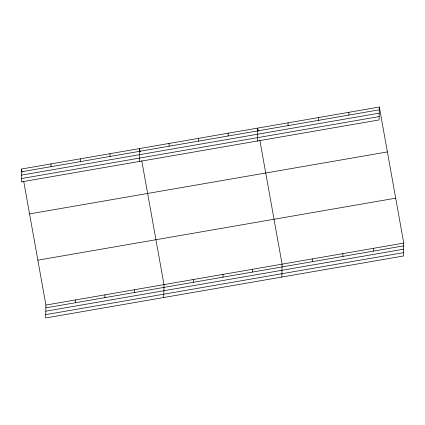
<?xml version="1.0" encoding="UTF-8"?>
<svg xmlns="http://www.w3.org/2000/svg" width="425" height="425" viewBox="0 0 425 425"><rect width="100%" height="100%" fill="white"/><g stroke="black" fill="none" stroke-linecap="round" stroke-linejoin="round"><path stroke-width="0.64" d="M21.5 169.017L21.25 181.921L379.089 119.93L379.334 107.026L21.5 169.017L22.073 172.226M23.683 181.204L45.911 305.07L45.666 317.974L403.5 255.983L403.75 243.079L379.334 107.026M50.968 166.69L51.021 163.901M75.379 302.743L75.432 299.954M80.49 161.574L80.543 158.791M104.901 297.627L104.954 294.844M110.011 156.458L110.064 153.675M134.422 292.512L134.475 289.728M139.336 161.463L139.586 148.559L140.16 151.768M163.752 297.516L163.997 284.612L141.769 160.746M169.054 146.232L169.107 143.448M193.465 282.285L193.518 279.496M198.576 141.116L198.629 138.332M222.987 277.169L223.04 274.385M228.097 136L228.151 133.216M252.508 272.053L252.562 269.269M257.423 141.004L257.672 128.1L258.246 131.309M281.839 277.058L282.083 264.153L259.856 140.287M288.033 125.619L288.086 122.83M312.449 261.673L312.502 258.883M318.447 120.349L318.5 117.56M342.863 256.402L342.917 253.613M348.867 115.079L348.92 112.296M373.283 251.133L373.336 248.349M21.447 171.801L379.281 109.809M21.383 175.143L379.217 113.151M21.314 178.585L379.153 116.588M29.553 213.913L387.393 151.922M37.857 260.174L395.691 198.178M45.911 305.07L403.75 243.079M45.857 307.854L403.697 245.863M45.794 311.196L403.633 249.199M45.73 314.638L403.564 252.641"/></g></svg>
